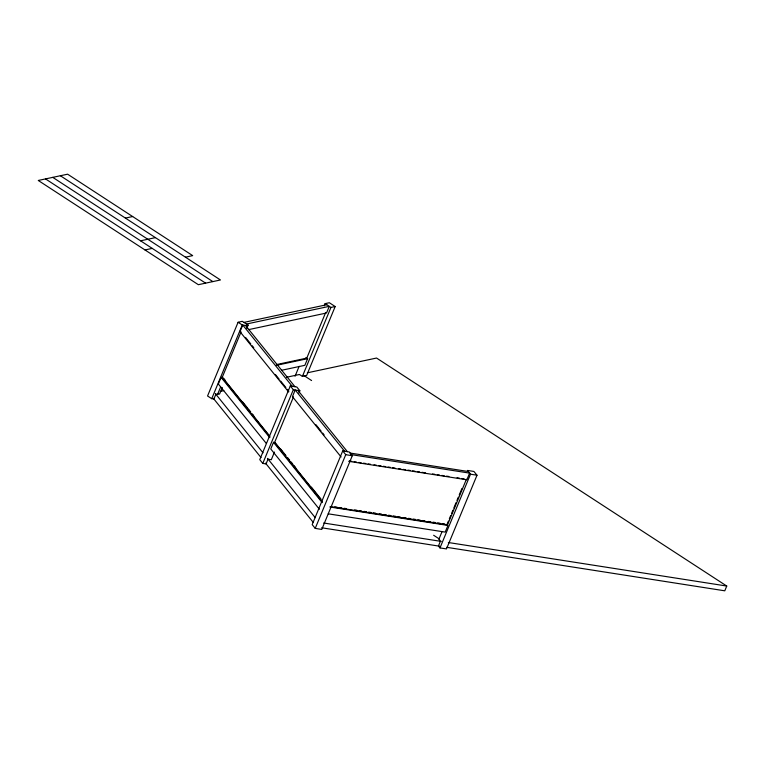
<?xml version="1.0" encoding="UTF-8"?>
<svg xmlns="http://www.w3.org/2000/svg" width="765" height="765" viewBox="0 0 765 765"><rect width="100%" height="100%" fill="white"/><g stroke="black" fill="none" stroke-linecap="round" stroke-linejoin="round"><path stroke-width="1.15" d="M246.77 328.395L248.128 325.106L242.237 321.319L238.087 322.275L207.554 395.983L211.742 398.68L213.904 399.024L215.873 394.271L219.565 394.061L222.29 387.492M211.742 398.68L242.276 324.962L246.053 325.584L248.128 325.106M223.093 377.68L221.085 377.355L218.331 384.011L266.239 443.365M241.071 331.876L222.156 377.528L269.94 436.863M217.49 394.539L220.664 386.88M298.952 392.961L299.861 390.772L296.839 387.014L290.289 385.943L259.756 459.65L262.787 463.408L266.057 463.944L268.027 459.191L271.298 459.727L274.472 452.067M295.041 376.246L299.144 366.339M324.207 305.837L325.115 303.638L329.342 302.73L335.185 306.536L306.622 375.491L302.385 376.39L299.469 374.487M262.787 463.408L293.32 389.701L290.289 385.943M325.689 312.464L306.784 358.116L276.442 364.589M305.952 357.571L307.616 358.661L304.862 365.316L281.52 370.298M275.524 442.648L273.516 442.313L270.762 448.978L319.416 509.26M293.502 396.844L274.587 442.495L322.361 501.821M302.385 376.39L330.949 307.434L335.185 306.536M342.72 450.91L312.187 524.618L315.218 528.376L321.759 529.447L352.292 455.739L349.261 451.981L342.72 450.91L345.742 454.668L352.292 455.739M315.218 528.376L345.742 454.668M442.007 531.723L438.833 539.382L440.391 541.266L438.422 546.028L439.98 547.912L446.483 548.926L477.006 475.218L473.898 471.45L467.396 470.427L470.504 474.204L477.006 475.218M448.414 521.099L447.066 524.36L447.506 524.895L466.421 479.244M449.313 518.919L450.661 515.658M451.56 513.487L452.918 510.226M453.817 508.056L456.064 502.615M456.963 500.444L458.321 497.183M459.22 495.012L461.917 488.491M439.98 547.912L470.504 474.204M307.358 372.804L376.552 358.039L726.75 586.047L724.78 590.81L446.626 547.31M125.403 218.082L132.661 216.533M140.559 240.803L155.419 237.628M144.977 249.945L152.235 248.395M185.436 257.174L192.694 255.625L67.616 174.191L38.25 180.464L198.345 284.695L220.454 279.971L60.368 175.74M243.92 322.4L326.779 304.719M246.445 324.025L329.285 306.354L326.521 313.009L248.357 329.686M276.117 365.383L307.616 358.661M220.339 391.374L223.82 390.628M286.502 377.26L299.268 374.534M468.285 471.508L350.131 453.052L351.47 454.668L469.624 473.124L466.86 479.779L348.706 461.324M349.433 460.97L351.776 461.333M354.109 461.706L356.452 462.07M358.795 462.433L361.128 462.796M363.471 463.169L365.813 463.533M368.147 463.896L370.49 464.259M373.999 464.814L376.342 465.177M378.675 465.541L381.018 465.904M383.361 466.268L385.694 466.64M388.037 467.004L390.38 467.367M392.713 467.731L395.056 468.094M398.565 468.649L400.908 469.012M403.241 469.375L405.584 469.739M407.927 470.112L410.26 470.475M412.603 470.838L414.946 471.202M417.279 471.565L419.622 471.938M421.964 472.301L425.474 472.847M432.493 473.946L434.826 474.31M437.169 474.673L439.512 475.046M441.854 475.409L444.188 475.773M446.531 476.136L448.873 476.499M457.059 477.781L459.402 478.144M461.735 478.517L464.078 478.88M334.754 506.812L337.097 507.185M339.44 507.549L341.773 507.912M344.116 508.276L346.459 508.639M354.644 509.92L356.987 510.284M359.32 510.657L361.663 511.02M364.006 511.383L366.339 511.747M368.682 512.11L371.025 512.483M373.358 512.846L375.701 513.21M379.211 513.755L381.553 514.128M383.887 514.491L386.229 514.855M388.572 515.218L390.905 515.591M393.248 515.954L395.591 516.318M397.924 516.681L400.267 517.044M403.777 517.599L406.119 517.962M408.453 518.326L410.795 518.689M413.138 519.062L415.472 519.425M417.814 519.789L420.157 520.152M422.49 520.516L424.833 520.889M428.343 521.434L430.685 521.797M433.019 522.16L435.361 522.533M437.704 522.897L440.047 523.26M442.38 523.623L444.723 523.996M330.518 506.621L447.506 524.895M329.801 506.985L447.955 525.431L445.192 532.096L328.214 513.822M323.652 523.011L441.29 541.41M448.357 542.519L726.75 586.047M321.692 527.774L439.55 546.2M293.32 389.701L299.861 390.772M238.087 322.275L242.276 324.962M325.115 303.638L330.949 307.434M52.756 177.365L212.852 281.597M45.508 178.914L205.594 283.146M303.59 375.338L311.594 380.549M433.631 535.261L439.636 539.172M245.565 325.498L294.965 386.707M297.987 390.466L347.396 451.675M292.163 386.249L242.754 325.039L240 331.694L288.654 391.986M344.594 451.216L295.185 390.007L292.431 396.662L341.085 456.944M221.085 377.355L269.749 437.637M273.516 442.313L322.17 502.595M245.546 337.432L250.777 343.925M252.268 345.78L253.76 347.635M275.41 374.515L279.139 379.153M280.631 381.008L285.861 387.501M287.353 389.356L288.845 391.211M315.897 424.651L321.118 431.144M322.61 433L324.102 434.855M223.839 378.608L225.331 380.463M242.505 401.778L250.719 411.981M252.211 413.836L253.703 415.691M280.745 449.132L285.976 455.624M287.468 457.48L289.705 460.262M291.197 462.117L292.689 463.963M294.19 465.818L295.682 467.673M311.355 487.142L321.061 499.201M223.37 378.532L247.258 408.194M248.759 410.05L250.251 411.905M252.488 414.687L269.653 436.012M275.056 442.572L282.524 451.838M284.016 453.693L285.508 455.548M286.999 457.403L289.237 460.186M290.729 462.041L317.609 495.414M319.101 497.269L320.592 499.124M215.281 393.535L263.007 452.813M267.482 458.369L315.218 517.647M213.311 398.297L261.037 457.566M265.512 463.131L313.248 522.399"/></g></svg>
